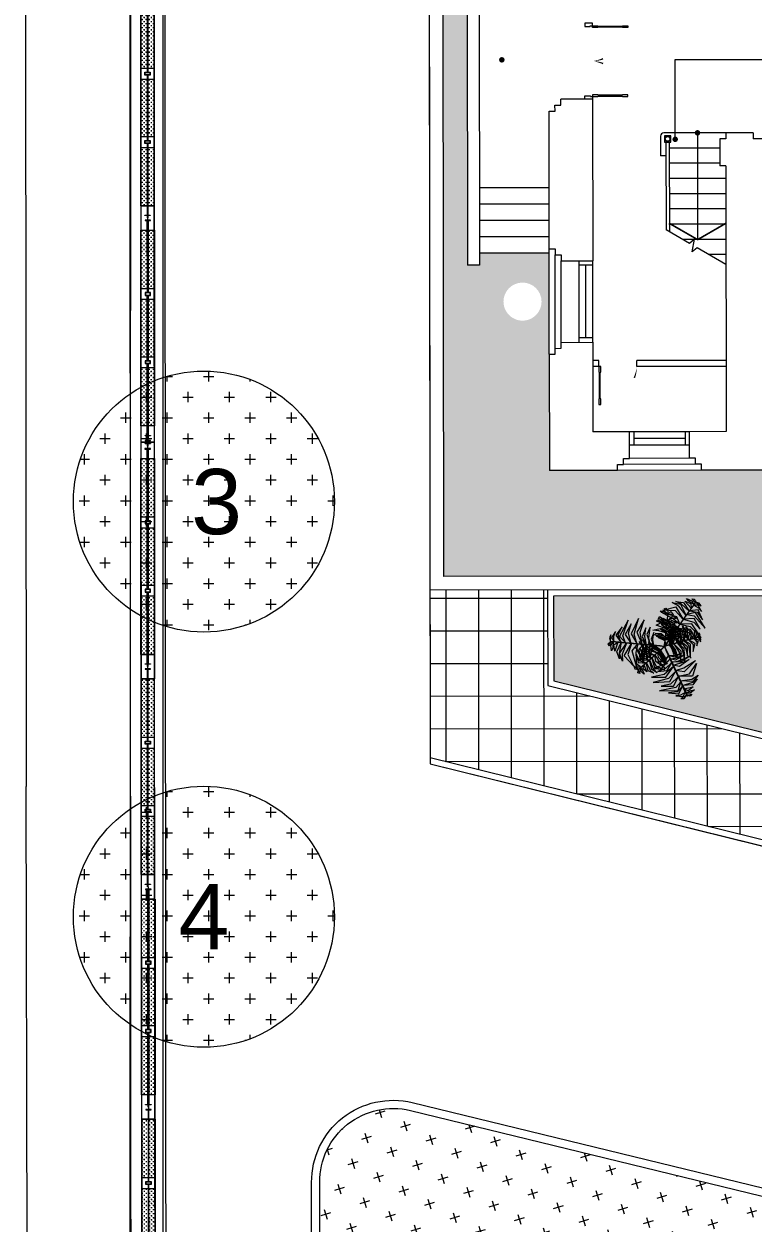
# Model space of a CAD drawing. Header units: millimetres. Extents: x 930469 to 1523124, y -120375 to 411163.
# Drawn here: x 1300053 to 1313457, y 109217 to 131265 of the extents above; entities that cross this region are included whole.
import ezdxf
from ezdxf.enums import TextEntityAlignment as Align

# ---------------------------------------------------------------- set-up
doc = ezdxf.new("R2010")
doc.units = ezdxf.units.MM
doc.layers.get('0').update_dxf_attribs({"color": 8, "lineweight": 0})
for name, color, linetype, lineweight in [('$0$KT-Hatch', 8, 'Continuous', 0), ('A-DIM', 8, 'Continuous', 0), ('A-NET THAY', 8, 'Continuous', 0), ('A-TEXT', 8, 'Continuous', 0), ('A1-LÁT SÀN', 8, 'Continuous', 0), ('DANCU', 8, 'Continuous', 0), ('Dia vat', 8, 'Continuous', 0), ('GIAOTHONG', 8, 'Continuous', 0), ('Xref Landscape 2020 05 04$0$$0$KT-Tuong', 8, 'Continuous', 0), ('Xref Landscape 2020 05 04$0$A1-DIM', 8, 'Continuous', 0), ('Xref Landscape 2020 05 04$0$CDC-E-Lighting', 8, 'Continuous', 0), ('Xref Landscape 2020 05 04$0$MANH', 8, 'Continuous', 0), ('Xref Landscape 2020 05 04$0$tree', 8, 'Continuous', 0), ('Xref Landscape 2020 05 04$0$Xref Landscape$0$THAY', 8, 'Continuous', 0), ('Xref Landscape 48lythuongkiet 2020 06 01$0$!Chen', 8, 'Continuous', 0), ('Xref Landscape 48lythuongkiet 2020 06 01$0$!Cua nhat', 8, 'Continuous', 0), ('Xref Landscape 48lythuongkiet 2020 06 01$0$01', 8, 'Continuous', 0), ('Xref Landscape 48lythuongkiet 2020 06 01$0$1', 8, 'Continuous', 0), ('Xref Landscape 48lythuongkiet 2020 06 01$0$HATCH', 8, 'Continuous', 0), ('Xref Landscape 48lythuongkiet 2020 06 01$0$MANH', 8, 'Continuous', 0), ('Xref Landscape 48lythuongkiet 2020 06 01$0$NETTHAY', 8, 'Continuous', 0)]:
    doc.layers.add(name, color=color, linetype=linetype, lineweight=lineweight)
doc.styles.add('AA - Arial - Regular', font='arial_1.ttf', dxfattribs={"height": 250})

# ---------------------------------------------------------------- blocks, each defined once
blk = doc.blocks.new('Xref Landscape 48lythuongkiet 2020 06 01$0$mb-cay19')
for points in [[(344, 482, -91), (245, 572, -133), (183, 599, -141), (275, 588, -147)], [(370, 518, -117), (292, 605, -160), (364, 575, -151)], [(403, 565, -167), (342, 605, -187), (314, 637, -213), (376, 609, -208)], [(420, 589, -204), (378, 634, -239), (410, 630, -248)], [(388, 544, -136), (392, 544, -136), (430, 598, -218), (426, 598, -218)], [(421, 590, -207), (491, 547, -240), (468, 580, -245)], [(79, 452, 406), (22, 462, 391), (-10, 481, 379), (44, 483, 388)], [(228, 318, -81), (147, 389, -104), (1, 468, -143), (190, 417, -95)], [(272, 380, -73), (177, 486, -101), (23, 495, -138), (183, 533, -101)], [(82, 484, 395), (37, 509, 378), (60, 520, 378)], [(77, 425, 415), (81, 425, 415), (88, 496, 391), (84, 496, 391)], [(83, 443, 407), (135, 451, 391), (151, 442, 384), (120, 478, 386)], [(308, 430, -66), (217, 544, -93), (138, 586, -114), (238, 568, -89)], [(176, 244, -92), (181, 244, -92), (322, 443, -65), (317, 443, -65)], [(315, 441, -66), (406, 426, -80), (541, 271, -130), (422, 465, -74)], [(317, 444, -65), (322, 444, -65), (392, 544, -136), (388, 544, -136)], [(351, 487, -98), (443, 468, -141), (507, 377, -145), (455, 496, -157)], [(403, 554, -160), (458, 522, -187), (495, 476, -184), (455, 556, -212)], [(-437, 94, -66), (-469, 180, -80), (-403, 374, -130), (-511, 174, -74)], [(-367, 84, -73), (-399, 214, -97), (-365, 326, -124), (-439, 196, -87)], [(-297, 84, -82), (-329, 202, -103), (-276, 391, -150), (-368, 205, -99)], [(-230, 75, -89), (-257, 224, -117), (-207, 375, -155), (-298, 224, -112)], [(61, 267, 358), (-47, 308, 355), (-61, 310, 288), (-4, 339, 376)], [(65, 307, 393), (-43, 354, 395), (-55, 359, 375), (-38, 374, 414)], [(70, 358, 408), (-34, 393, 387), (-29, 391, 375), (-18, 417, 393)], [(163, 226, -120), (114, 282, -120), (-14, 381, -162), (101, 325, -97)], [(135, 186, -180), (96, 241, -172), (3, 317, -200), (118, 254, -140)], [(186, 258, -90), (84, 355, -118), (26, 394, -134), (160, 336, -99)], [(50, 158, 262), (55, 158, 262), (70, 317, 402), (66, 317, 402)], [(59, 269, 360), (163, 297, 365), (192, 287, 334), (148, 322, 391)], [(66, 317, 403), (70, 317, 403), (81, 425, 414), (77, 425, 414)], [(66, 315, 400), (135, 341, 410), (194, 340, 352), (130, 368, 436)], [(73, 365, 407), (145, 398, 396), (190, 391, 375), (143, 424, 400)], [(191, 93, 126), (183, 180, 116), (146, 306, 79), (216, 173, 146)], [(240, 106, 170), (240, 222, 166), (169, 310, 100), (263, 246, 187)], [(236, 324, -82), (355, 293, -103), (492, 153, -150), (377, 325, -99)], [(279, 117, 205), (284, 234, 207), (264, 302, 187), (305, 237, 226)], [(272, 385, -73), (401, 347, -97), (480, 262, -124), (405, 391, -87)], [(-619, 110, -207), (-617, 193, -240), (-634, 157, -245)], [(-579, 113, -160), (-579, 177, -187), (-558, 232, -184), (-607, 157, -212)], [(-495, 102, -98), (-524, 191, -141), (-478, 292, -145), (-555, 187, -157)], [(-178, 70, -118), (-201, 171, -108), (-187, 278, -147), (-233, 168, -67)], [(-130, 63, -177), (-151, 150, -168), (-133, 286, -218), (-173, 197, -149)], [(-87, 62, -232), (-103, 133, -226), (-88, 221, -262), (-123, 138, -201)], [(56, 216, 314), (-28, 240, 304), (-102, 251, 267), (-10, 268, 335)], [(49, 151, 231), (-7, 169, 240), (-94, 196, 214), (-34, 183, 270)], [(51, 168, 272), (-58, 203, 263), (-73, 208, 251), (2, 210, 290)], [(48, 137, 166), (-1, 154, 182), (-56, 174, 167), (7, 160, 216)], [(47, 124, 107), (-2, 143, 129), (-37, 160, 128), (1, 149, 160)], [(110, 151, -234), (74, 209, -221), (4, 275, -233), (89, 225, -192)], [(45, 104, 10), (49, 104, 10), (55, 158, 262), (50, 158, 262)], [(46, 138, 169), (76, 148, 190), (186, 149, 152), (113, 157, 216)], [(50, 152, 234), (90, 164, 257), (177, 165, 227), (86, 173, 301)], [(52, 179, 280), (172, 204, 281), (233, 187, 236), (172, 232, 305)], [(59, 223, 318), (154, 251, 326), (245, 233, 276), (156, 276, 348)], [(70, 94, -323), (75, 94, -323), (181, 244, -92), (176, 244, -92)], [(102, 68, -82), (102, 120, -60), (95, 197, -61), (109, 120, -29)], [(114, 71, -23), (113, 124, -7), (101, 220, -22), (121, 118, 28)], [(128, 75, 43), (124, 135, 52), (107, 264, 26), (128, 164, 81)], [(112, 153, -232), (182, 132, -226), (251, 74, -262), (197, 147, -201)], [(145, 80, 83), (138, 194, 74), (126, 248, 62), (166, 141, 101)], [(135, 190, -177), (221, 164, -168), (329, 81, -218), (272, 160, -149)], [(165, 228, -118), (264, 198, -108), (349, 132, -147), (277, 227, -67)], [(195, 271, -89), (337, 220, -117), (444, 101, -155), (359, 255, -112)], [(289, 120, 214), (294, 120, 214), (397, 148, 226), (393, 148, 226)], [(329, 131, 219), (324, 240, 199), (303, 289, 186), (352, 234, 204)], [(366, 141, 224), (372, 237, 207), (397, 181, 221)], [(393, 148, 226), (397, 148, 226), (467, 167, 202), (462, 167, 202)], [(419, 156, 218), (409, 213, 203), (415, 249, 190), (436, 199, 200)], [(413, 149, 218), (439, 103, 202), (439, 56, 196), (459, 127, 198)], [(450, 164, 207), (457, 216, 189), (476, 197, 190)], [(453, 165, 205), (484, 105, 185), (487, 137, 188)], [(-618, 110, -204), (-636, 52, -239), (-648, 81, -248)], [(-563, 105, -136), (-558, 105, -136), (-624, 111, -218), (-628, 111, -218)], [(-588, 107, -167), (-593, 35, -187), (-607, -5, -213), (-614, 62, -208)], [(-531, 102, -117), (-568, -9, -160), (-578, 68, -151)], [(-441, 94, -65), (-436, 94, -65), (-558, 105, -136), (-563, 105, -136)], [(-488, 98, -91), (-516, -33, -133), (-508, -100, -141), (-544, -14, -147)], [(-424, 92, -66), (-477, -43, -93), (-474, -132, -114), (-509, -37, -89)], [(-364, 87, -73), (-407, -49, -101), (-338, -186, -138), (-451, -67, -101)], [(-198, 72, -92), (-193, 72, -92), (-436, 94, -65), (-440, 94, -65)], [(-287, 80, -81), (-308, -26, -104), (-303, -192, -143), (-354, -3, -95)], [(-151, -119, 212), (-219, -91, 222), (-312, 39, 163), (-233, -115, 247)], [(-214, 73, -90), (-248, -64, -118), (-252, -133, -134), (-269, 12, -99)], [(-83, -56, 130), (-172, -12, 137), (-267, 110, 87), (-190, -29, 159)], [(-114, -90, 171), (-210, -39, 177), (-265, 34, 146), (-216, -69, 203)], [(-175, 70, -120), (-199, -1, -120), (-221, -161, -162), (-230, -33, -97)], [(-48, -28, 92), (-154, 34, 93), (-227, 135, 48), (-172, 14, 117)], [(-14, 55, -323), (-10, 55, -323), (-193, 72, -92), (-198, 72, -92)], [(-127, 65, -180), (-154, 4, -172), (-173, -115, -200), (-177, 16, -140)], [(-28, -10, 46), (-95, 36, 69), (-160, 94, 39), (-98, 26, 113)], [(-16, -2, -20), (-74, 37, 1), (-156, 111, -36), (-107, 56, 27)], [(-84, 61, -234), (-116, 1, -221), (-139, -93, -233), (-138, 6, -192)], [(-8, 8, -79), (-56, 40, -63), (-108, 89, -93), (-62, 38, -36)], [(8, 22, -179), (12, 22, -179), (-28, -14, 73), (-33, -14, 73)], [(-17, 0, -23), (7, -46, -7), (61, -128, -22), (-2, -44, 28)], [(-14, 55, -323), (-10, 55, -323), (44, 50, -600), (39, 50, -600)], [(-7, 8, -82), (16, -39, -60), (56, -104, -61), (10, -41, -29)], [(8, 22, -179), (12, 22, -179), (45, 51, -489), (40, 51, -489)], [(70, 94, -323), (75, 94, -323), (44, 50, -600), (39, 50, -600)], [(62, 1, -323), (66, 1, -323), (44, 50, -600), (39, 50, -600)], [(83, 63, -179), (87, 63, -179), (45, 51, -489), (40, 51, -489)], [(45, 104, 10), (49, 104, 10), (45, 61, -300), (41, 61, -300)], [(47, 126, 109), (64, 134, 125), (136, 133, 96), (68, 140, 153)], [(62, 1, -323), (66, 1, -323), (143, -166, -92), (139, -166, -92)], [(83, 63, -179), (87, 63, -179), (139, 77, 73), (135, 77, 73)], [(103, 68, -79), (131, 18, -63), (157, -49, -93), (138, 17, -36)], [(115, 74, -20), (149, 12, 1), (190, -89, -36), (170, -19, 27)], [(129, 76, 46), (169, 5, 69), (201, -76, 39), (176, 12, 113)], [(135, 77, 73), (139, 77, 73), (294, 120, 214), (289, 120, 214)], [(155, 83, 92), (222, -20, 93), (243, -143, 48), (247, -10, 117)], [(199, 92, 130), (258, 14, 137), (290, -138, 87), (283, 20, 159)], [(242, 109, 171), (305, 21, 177), (322, -69, 146), (323, 45, 203)], [(287, 119, 212), (336, 64, 222), (361, -95, 163), (359, 78, 247)], [(337, 130, 219), (393, 74, 208), (392, -13, 187), (416, 86, 212)], [(-251, -202, 218), (-294, -172, 202), (-315, -130, 196), (-301, -202, 198)], [(-190, -151, 219), (-265, -126, 208), (-303, -48, 187), (-281, -147, 212)], [(-152, -121, 214), (-148, -121, 214), (-228, -192, 226), (-233, -192, 226)], [(-33, -14, 73), (-28, -14, 73), (-148, -121, 214), (-152, -121, 214)], [(-144, -114, 205), (-97, -221, 207), (-49, -273, 187), (-114, -233, 226)], [(-114, -87, 170), (-63, -190, 166), (40, -238, 100), (-73, -223, 187)], [(113, -103, -177), (47, -165, -168), (-79, -217, -218), (18, -207, -149)], [(-76, -53, 126), (-30, -127, 116), (59, -225, 79), (-63, -136, 146)], [(92, -65, -232), (38, -115, -226), (-45, -145, -262), (44, -135, -201)], [(-40, -21, 83), (16, -120, 74), (51, -164, 62), (-33, -85, 101)], [(-27, -9, 43), (2, -61, 52), (75, -169, 26), (12, -89, 81)], [(91, -62, -234), (159, -60, -221), (252, -33, -233), (166, -81, -192)], [(109, -102, -180), (176, -95, -172), (289, -52, -200), (177, -120, -140)], [(129, -145, -120), (203, -131, -120), (352, -69, -162), (246, -141, -97)], [(146, -181, -90), (281, -141, -118), (343, -110, -134), (227, -197, -99)], [(176, -247, -81), (279, -213, -104), (420, -125, -143), (282, -264, -95)], [(-279, -234, 205), (-334, -194, 185), (-322, -224, 188)], [(-233, -192, 226), (-228, -192, 226), (-282, -240, 202), (-286, -240, 202)], [(-277, -232, 207), (-260, -282, 189), (-285, -273, 190)], [(-253, -211, 218), (-218, -257, 203), (-208, -292, 190), (-249, -258, 200)], [(-212, -174, 224), (-175, -263, 207), (-222, -224, 221)], [(-183, -148, 219), (-130, -244, 199), (-90, -279, 186), (-158, -251, 204)], [(152, -195, -89), (37, -293, -117), (-119, -325, -155), (57, -329, -112)], [(178, -258, -82), (92, -345, -103), (-98, -394, -150), (108, -380, -99)], [(130, -148, -118), (55, -219, -108), (-45, -259, -147), (73, -244, -67)], [(139, -166, -92), (143, -166, -92), (245, -387, -65), (241, -387, -65)], [(209, -317, -73), (348, -287, -101), (432, -159, -138), (386, -316, -101)], [(240, -384, -66), (181, -455, -80), (-20, -495, -130), (207, -489, -74)], [(213, -319, -73), (116, -412, -97), (2, -438, -124), (152, -437, -87)], [(261, -439, -98), (199, -509, -141), (89, -519, -145), (217, -533, -157)], [(234, -373, -66), (378, -351, -93), (454, -303, -114), (388, -382, -89)], [(241, -388, -65), (246, -388, -65), (297, -499, -136), (292, -499, -136)], [(261, -430, -91), (388, -389, -133), (443, -349, -141), (387, -423, -147)], [(294, -517, -160), (239, -549, -187), (180, -558, -184), (270, -563, -212)], [(316, -550, -207), (243, -590, -240), (284, -587, -245)], [(279, -470, -117), (394, -446, -160), (332, -494, -151)], [(292, -499, -136), (297, -499, -136), (325, -559, -218), (320, -559, -218)], [(303, -522, -167), (368, -489, -187), (410, -482, -213), (355, -522, -208)], [(316, -549, -204), (375, -536, -239), (356, -561, -248)]]:
    blk.add_3dface(points)
blk = doc.blocks.new('Xref Landscape 48lythuongkiet 2020 06 01$0$45 LTK')
at = {"layer": 'Xref Landscape 48lythuongkiet 2020 06 01$0$HATCH'}
h = blk.add_hatch(dxfattribs=at)
h.set_pattern_fill('OPGACH04', color=256, scale=80, style=0)
h.set_pattern_definition([(45, (-747057.98, 478711.1), (4e-14, 452.54834), [960, -320]), (135, (-746831.7, 478937.38), (4e-14, 452.54834), [960, -320])])
h.paths.add_polyline_path([(14930, 30195), (12580, 30195), (12580, 28995), (14930, 28995)])
h.paths.add_polyline_path([(12580, 30195), (11600, 30195), (11600, 28995), (12580, 28995)])
h.paths.add_polyline_path([(11600, 30195), (8830, 30195), (8830, 28995), (10793, 28995, -0.311722), (11191, 28995), (11600, 28995)])
h.paths.add_polyline_path([(8830, 30195), (3500, 30195), (3500, 28995), (6296, 28995, -0.311722), (6694, 28995), (8830, 28995)])
h.paths.add_polyline_path([(3500, 30195), (400, 30195), (400, 28995), (1848, 28995, -0.311722), (2246, 28995), (3500, 28995)])
h.paths.add_polyline_path([(400, 30195), (-1950, 30195), (-1950, 28995), (400, 28995)])
h.paths.add_polyline_path([(400, 28995), (-1950, 28995), (-1950, 27890), (0, 27890), (0, 28245), (400, 28245)])
h.paths.add_polyline_path([(1697, 28707, -0.246425), (1848, 28995), (400, 28995), (400, 28245), (1255, 28245), (2795, 28245), (3500, 28245), (3500, 28995), (2246, 28995, -0.246425), (2397, 28707, -1)])
h.paths.add_polyline_path([(6145, 28707, -0.246425), (6296, 28995), (3500, 28995), (3500, 28245), (5140, 28245), (7840, 28245), (8830, 28245), (8830, 28995), (6694, 28995, -0.246425), (6845, 28707, -1)])
h.paths.add_polyline_path([(10793, 28995), (8830, 28995), (8830, 28245), (10185, 28245), (11600, 28245), (11600, 28995), (11191, 28995, -0.246425), (11342, 28707, -1), (10642, 28707, -0.246425)])
h.paths.add_polyline_path([(14930, 28995), (12580, 28995), (12580, 28245), (12980, 28245), (12980, 27890), (14930, 27890)])
h.paths.add_polyline_path([(12580, 28995), (11600, 28995), (11600, 28245), (11725, 28245), (12580, 28245)])
h.paths.add_polyline_path([(14930, 27890), (12980, 27890), (12980, 27150), (14070, 27150), (14070, 24770), (12980, 24770), (12980, 22945), (13370, 22945), (16070, 22945), (16940, 22945), (16940, 24905), (14930, 24905)])
h.paths.add_polyline_path([(15372, 23450, -1), (14672, 23450, -1)], flags=16)
h.paths.add_polyline_path([(0, 27890), (-1950, 27890), (-1950, 22445), (-1500, 22445), (-1500, 24515), (-1280, 24515), (-1280, 24295), (0, 24295), (0, 26110)])
h.paths.add_polyline_path([(-141, 25173, -1), (-841, 25173, -1)], flags=16)
h.paths.add_polyline_path([(-1500, 22445), (-1950, 22445), (-1950, 19115), (-1500, 19115)])
h.paths.add_polyline_path([(0, 17235), (-1280, 17235), (-1280, 17015), (-1500, 17015), (-1500, 19115), (-1950, 19115), (-1950, 14145), (0, 14145), (0, 15282)])
h.paths.add_polyline_path([(0, 14145), (-1950, 14145), (-1950, 9175), (-1500, 9175), (-1500, 11275), (-1280, 11275), (-1280, 11055), (0, 11055), (0, 13007)])
h.paths.add_polyline_path([(-1500, 9175), (-1950, 9175), (-1950, 5845), (-1500, 5845)])
h.paths.add_polyline_path([(0, 2135), (0, 3995), (-1280, 3995), (-1280, 3775), (-1500, 3775), (-1500, 5845), (-1950, 5845), (-1950, 355), (0, 355)])
h.paths.add_polyline_path([(-841, 3105, -1), (-141, 3105, -1)], flags=16)
h.paths.add_polyline_path([(400, 0), (0, 0), (0, 355), (-1950, 355), (-1950, -1950), (400, -1950)])
h.paths.add_polyline_path([(3500, 0), (2795, 0), (1255, 0), (400, 0), (400, -1950), (3500, -1950)])
h.paths.add_polyline_path([(8830, 0), (7840, 0), (5140, 0), (3500, 0), (3500, -1950), (8830, -1950)])
h.paths.add_polyline_path([(11600, 0), (10185, 0), (8830, 0), (8830, -1950), (11600, -1950)])
h.paths.add_polyline_path([(12580, 0), (11725, 0), (11600, 0), (11600, -1950), (12580, -1950)])
h.paths.add_polyline_path([(14845, 355), (12980, 355), (12980, 0), (12580, 0), (12580, -1950), (14845, -1950)])
h.paths.add_polyline_path([(14845, 3395), (16940, 3395), (16940, 4145), (13590, 4145), (13590, 5345), (13370, 5345), (12980, 5345), (12980, 3415), (12980, 1875), (12980, 355), (14845, 355)])
h.paths.add_polyline_path([(21095, 5345), (20480, 5345), (17780, 5345), (17120, 5345), (17120, 4145), (16940, 4145), (16940, 3395), (21095, 3395)])
h.paths.add_polyline_path([(25570, 5345), (24750, 5345), (22050, 5345), (21095, 5345), (21095, 3395), (25680, 3395), (25680, 4145), (25570, 4145)])
h.paths.add_polyline_path([(30700, 5345), (29100, 5345), (29100, 4145), (25680, 4145), (25680, 3395), (28750, 3395), (28750, 355), (30700, 355)])
h.paths.add_polyline_path([(21095, 24905), (16940, 24905), (16940, 22945), (17780, 22945), (20480, 22945), (21095, 22945)])
h.paths.add_polyline_path([(19485, 23450, -1), (18785, 23450, -1)], flags=16)
h.paths.add_polyline_path([(25680, 24905), (21095, 24905), (21095, 22945), (22050, 22945), (24750, 22945), (25680, 22945)])
h.paths.add_polyline_path([(23755, 23450, -1), (23055, 23450, -1)], flags=16)
h.paths.add_polyline_path([(28240, 25845), (29455, 25845), (29455, 26265), (29455, 27805), (29455, 27890), (27505, 27890), (27505, 24905), (25680, 24905), (25680, 22945), (26320, 22945), (29020, 22945), (29455, 22945), (29455, 23465), (28240, 23465)])
h.paths.add_polyline_path([(27465, 23450, -1), (26765, 23450, -1)], flags=16)
h.paths.add_polyline_path([(28662, 27041, -1), (29362, 27041, -1)], flags=16)
h.paths.add_polyline_path([(29455, 28995), (27505, 28995), (27505, 27890), (29455, 27890)])
h.paths.add_polyline_path([(29930, 30595), (29710, 30595), (29710, 30815), (30915, 30815), (30915, 31265), (27505, 31265), (27505, 28995), (29455, 28995), (29455, 29315), (29930, 29315)])
h.paths.add_polyline_path([(34490, 31265), (30915, 31265), (30915, 30815), (34490, 30815)])
h.paths.add_polyline_path([(38030, 31265), (34490, 31265), (34490, 30815), (35020, 30815), (35020, 30595), (34800, 30595), (34800, 29315), (35005, 29315), (36945, 29315), (38030, 29315)])
h.paths.add_polyline_path([(36325, 29763, -1), (35625, 29763, -1)], flags=16)
h.paths.add_polyline_path([(41905, 31265), (38030, 31265), (38030, 29315), (38885, 29315), (40825, 29315), (41905, 29315)])
h.paths.add_polyline_path([(40205, 29763, -1), (39505, 29763, -1)], flags=16)
h.paths.add_polyline_path([(45235, 30595), (45015, 30595), (45015, 30815), (45546, 30815), (45546, 31265), (41905, 31265), (41905, 29315), (42811, 29315), (44751, 29315), (45235, 29315)])
h.paths.add_polyline_path([(44130, 29763, -1), (43431, 29763, -1)], flags=16)
h.paths.add_polyline_path([(14762, 23182), (15271, 23182), (15271, 23707), (14762, 23707)], flags=24)
h.paths.add_polyline_path([(14115, 26847), (14115, 27543), (14445, 27543), (14445, 26847)], flags=24)
h.paths.add_polyline_path([(14115, 25263), (14115, 25927), (14445, 25927), (14445, 25263)], flags=24)
h.paths.add_polyline_path([(14115, 23647), (14115, 24343), (14445, 24343), (14445, 23647)], flags=24)
h.paths.add_polyline_path([(-808, 24905), (-177, 24905), (-177, 25430), (-808, 25430)], flags=24)
h.paths.add_polyline_path([(-988, 16011), (-292, 16011), (-292, 15681), (-988, 15681)], flags=24)
h.paths.add_polyline_path([(-1671, 15557), (-1109, 15557), (-1109, 15227), (-1671, 15227)], flags=24)
h.paths.add_polyline_path([(-2006, 16011), (-1444, 16011), (-1444, 15681), (-2006, 15681)], flags=9)
edge = h.paths.add_edge_path(flags=24)
edge.add_line((-808, 2837), (-177, 2837))
edge.add_line((-177, 2837), (-177, 3362))
edge.add_line((-177, 3362), (-808, 3362))
edge.add_line((-808, 3362), (-808, 2837))
h.paths.add_polyline_path([(13732, 685), (13732, 1415), (14062, 1415), (14062, 685)], flags=24)
h.paths.add_polyline_path([(13732, 3355), (13732, 4085), (14062, 4085), (14062, 3355)], flags=24)
h.paths.add_polyline_path([(30644, 2585), (31206, 2585), (31206, 2255), (30644, 2255)], flags=9)
h.paths.add_polyline_path([(18875, 23182), (19383, 23182), (19383, 23707), (18875, 23707)], flags=24)
h.paths.add_polyline_path([(23145, 23182), (23653, 23182), (23653, 23707), (23145, 23707)], flags=24)
h.paths.add_polyline_path([(26855, 23182), (27363, 23182), (27363, 23707), (26855, 23707)], flags=24)
h.paths.add_polyline_path([(28695, 26773), (29323, 26773), (29323, 27298), (28695, 27298)], flags=24)
h.paths.add_polyline_path([(27610, 26847), (27610, 27543), (27940, 27543), (27940, 26847)], flags=24)
h.paths.add_polyline_path([(27610, 25263), (27610, 25927), (27940, 25927), (27940, 25263)], flags=24)
h.paths.add_polyline_path([(27610, 23647), (27610, 24343), (27940, 24343), (27940, 23647)], flags=24)
h.paths.add_polyline_path([(35659, 29495), (36289, 29495), (36289, 30020), (35659, 30020)], flags=24)
h.paths.add_polyline_path([(39539, 29495), (40169, 29495), (40169, 30020), (39539, 30020)], flags=24)
h.paths.add_polyline_path([(43464, 29495), (44095, 29495), (44095, 30020), (43464, 30020)], flags=24)
h = blk.add_hatch(dxfattribs=at)
h.set_pattern_fill('LATSAN09', color=256, scale=100, style=0)
h.set_pattern_definition([(360, (-747058, 478711.1), (4e-13, 600), []), (90, (-747058, 478711.1), (-600, 4e-13), [])])
h.paths.add_polyline_path([(400, -4065), (-35, -3957), (-35, -2200), (-2200, -2200), (-2200, -5279), (400, -5923)])
h.paths.add_polyline_path([(3500, -4833), (400, -4065), (400, -5923), (3500, -6691)])
h.paths.add_polyline_path([(8830, -6153), (3500, -4833), (3500, -6691), (8830, -8012)])
h.paths.add_polyline_path([(11600, -6839), (8830, -6153), (8830, -8012), (11600, -8698)])
h.paths.add_polyline_path([(12580, -7082), (11600, -6839), (11600, -8698), (12580, -8941)])
h.paths.add_polyline_path([(16940, 355), (15095, 355), (15095, -6555, -0.487264), (13979, -7428), (12580, -7082), (12580, -8941), (16940, -10021)])
h.paths.add_polyline_path([(16940, 3145), (15095, 3145), (15095, 355), (16940, 355)])
h.paths.add_polyline_path([(21095, 3145), (16940, 3145), (16940, 355), (21095, 355)])
h.paths.add_polyline_path([(21095, 355), (16940, 355), (16940, -10021), (20844, -10988), (20817, -11095), (21095, -11163), (21095, -5797), (20394, -6499), (17895, -6499), (16995, -5599), (16995, -3100), (17895, -2200), (20394, -2200), (21095, -2901)])
h.paths.add_polyline_path([(25680, 355), (21095, 355), (21095, -2901), (21294, -3100), (21294, -5599), (21095, -5797), (21095, -11163), (25680, -12299)])
h.paths.add_polyline_path([(25680, 3145), (21095, 3145), (21095, 355), (25680, 355)])
h.paths.add_polyline_path([(28500, 3145), (25680, 3145), (25680, 355), (28500, 355)])
h.paths.add_polyline_path([(28500, 355), (25680, 355), (25680, -12299), (28500, -12998)])
h.paths.add_polyline_path([(54435, 355), (51500, 355), (51500, -12998), (54435, -12271)])
h.paths.add_polyline_path([(54435, 3145), (51500, 3145), (51500, 355), (54435, 355)])
h.paths.add_polyline_path([(58865, 3145), (54435, 3145), (54435, 355), (58865, 355)])
h.paths.add_polyline_path([(58706, -3100), (58865, -2941), (58865, 355), (54435, 355), (54435, -12271), (58865, -11173), (58865, -5757), (58706, -5599)])
h.paths.add_polyline_path([(63235, 3145), (58865, 3145), (58865, 355), (63235, 355)])
h.paths.add_polyline_path([(63235, 355), (58865, 355), (58865, -2941), (59606, -2200), (62105, -2200), (63005, -3100), (63005, -5599), (62105, -6499), (59606, -6499), (58865, -5757), (58865, -11173), (59183, -11095), (59156, -10988), (63235, -9977)])
h.paths.add_polyline_path([(68485, -6818), (66021, -7428, -0.487264), (64905, -6555), (64905, 355), (63235, 355), (63235, -9977), (68485, -8677)])
h.paths.add_polyline_path([(64905, 3145), (63235, 3145), (63235, 355), (64905, 355)])
h.paths.add_polyline_path([(71255, -6132), (68485, -6818), (68485, -8677), (71255, -7991)])
h.paths.add_polyline_path([(76585, -4812), (71255, -6132), (71255, -7991), (76585, -6670)])
h.paths.add_polyline_path([(79685, -4044), (76585, -4812), (76585, -6670), (79190, -6025), (79685, -5655)])
h.paths.add_polyline_path([(82285, -2200), (80035, -2200), (80035, -3957), (79685, -4044), (79685, -5655), (82285, -3709)])
h.paths.add_polyline_path([(19164, -7226), (20681, -7226), (20681, -6619), (19164, -6619)], flags=24)
h.paths.add_polyline_path([(59259, -7226), (60775, -7226), (60775, -6619), (59259, -6619)], flags=24)
h = blk.add_hatch(dxfattribs=at)
h.set_pattern_fill('GRASS', color=256, scale=200, style=0)
h.set_pattern_definition([(90, (-1308140.56, -156210.44), (-141.421356, 141.421356), [37.5, -245.342713]), (45, (-1308140.56, -156210.44), (-141.421356, 141.421356), [37.5, -162.5]), (135, (-1308140.56, -156210.44), (-141.421356, -141.421356), [37.5, -162.5])])
h.paths.add_polyline_path([(14985, -2310), (75, -2310), (75, -3871), (14005, -7322, 0.487264), (14985, -6555)])
at = {"layer": 'Xref Landscape 48lythuongkiet 2020 06 01$0$!Chen'}
for points in [[(995, 7569, 26, 0, -0.07793), (800, 7525, 0, 0, 0.398716), (1450, 8142, 0, 0, 0.414214)], [(995, 7481, 26, 0, 0.07793), (800, 7525, 0, 0, -0.398716), (1450, 6907, 0, 0, -0.414214)], [(1563, 1700, 28, 0, 0.07793), (1610, 1910, 0, 0, -0.398716), (945, 1210, 0, 0, -0.414214)]]:
    blk.add_lwpolyline(points, format="xyseb", dxfattribs=at)
at = {"layer": 'Xref Landscape 48lythuongkiet 2020 06 01$0$!Cua nhat'}
for points in [[(800, 8225), (660, 8225), (660, 8165), (760, 8165), (760, 8175), (800, 8175)], [(1450, 8142), (1352, 8142), (1352, 8151), (897, 8151), (897, 8142), (800, 8142), (800, 8175), (897, 8175), (897, 8167), (1352, 8167), (1352, 8175), (1450, 8175)], [(800, 6825), (660, 6825), (660, 6885), (760, 6885), (760, 6875), (800, 6875)], [(1450, 6907), (1352, 6907), (1352, 6899), (897, 6899), (897, 6907), (800, 6907), (800, 6875), (897, 6875), (897, 6883), (1352, 6883), (1352, 6875), (1450, 6875)], [(945, 1210), (945, 1315), (936, 1315), (936, 1805), (945, 1805), (945, 1910), (910, 1910), (910, 1805), (919, 1805), (919, 1315), (910, 1315), (910, 1210)]]:
    blk.add_lwpolyline(points, close=True, dxfattribs=at)
at = {"layer": 'Xref Landscape 48lythuongkiet 2020 06 01$0$01'}
blk.add_lwpolyline([(2120, 6033), (2240, 6033), (2240, 6153), (2120, 6153)], close=True, dxfattribs=at)
blk.add_lwpolyline([(3250, 3785), (2719, 4092), (2630, 4017), (2670, 4247), (2581, 4172), (2150, 4420)], dxfattribs=at)
blk.add_arc((2110, 6145), 60, 90, 180, dxfattribs=at)
at = {"layer": 'Xref Landscape 48lythuongkiet 2020 06 01$0$1', "const_width": 50}
for points in [[(-892, 7551, 1), (-842, 7551, 1)], [(2705, 6205, 1), (2755, 6205, 1)], [(2294, 6086, 1), (2344, 6086, 1)]]:
    blk.add_lwpolyline(points, format="xyb", close=True, dxfattribs=at)
at = {"layer": 'Xref Landscape 48lythuongkiet 2020 06 01$0$1'}
blk.add_lwpolyline([(2130, 6043), (2230, 6043), (2230, 6143), (2130, 6143)], close=True, dxfattribs=at)
blk.add_lwpolyline([(2210, 4541, 30, 30, 0), (2730, 4241, 30, 30, 0), (3250, 4541, 0, 0, 0)], format="xyseb", dxfattribs=at)
blk.add_circle((2180, 6093), 42.6, dxfattribs=at)
at = {"layer": 'Xref Landscape 48lythuongkiet 2020 06 01$0$MANH'}
for p, q in [((-2200, 30445), (-2200, -5393)), ((-1950, 30195), (-1950, -1950)), ((-1500, 11275), (-1500, 3775)), ((-1280, 11275), (-1280, 3775)), ((2319, 7551), (5237, 7551)), ((2319, 6086), (2319, 7551)), ((3250, 6205), (2110, 6205)), ((2730, 6230), (2730, 4241)), ((2050, 6145), (2050, 5785)), ((2150, 6033), (2150, 4420)), ((2210, 6033), (2210, 4386)), ((2150, 5785), (2050, 5785)), ((3140, 5925), (2210, 5925)), ((3140, 5645), (2210, 5645)), ((3250, 5365), (2210, 5365)), ((0, 5195), (-1280, 5195)), ((3250, 5085), (2210, 5085)), ((0, 4895), (-1280, 4895)), ((3250, 4805), (2210, 4805)), ((0, 4595), (-1280, 4595)), ((3250, 4525), (2200, 4525)), ((0, 4295), (-1280, 4295)), ((3250, 4245), (2454, 4245)), ((0, 3995), (-1280, 3995)), ((0, 2135), (0, 4075)), ((-1280, 3775), (-1500, 3775)), ((110, 2245), (110, 3965)), ((220, 2355), (220, 3855)), ((550, 2355), (550, 3855)), ((800, 3775), (550, 3775)), ((675, 2435), (675, 3775)), ((800, 2355), (800, 3855)), ((3250, 3965), (2939, 3965)), ((800, 2435), (550, 2435)), ((2575, 710), (1475, 710)), ((1555, 710), (1555, 460)), ((2495, 710), (2495, 460)), ((2575, 460), (1475, 460)), ((2495, 585), (1555, 585)), ((2685, 110), (1365, 110)), ((2575, 220), (1475, 220)), ((2795, 0), (1255, 0)), ((14845, -1950), (-1950, -1950)), ((15095, -2200), (-2200, -2200)), ((-35, -2200), (-35, -3957)), ((75, -2310), (75, -3871)), ((14985, -2310), (75, -2310)), ((-35, -3957), (13979, -7428)), ((75, -3871), (14005, -7322)), ((-2200, -5279), (20844, -10988)), ((-2200, -5393), (28500, -12998))]:
    blk.add_line(p, q, dxfattribs=at)
at = {"layer": 'Xref Landscape 48lythuongkiet 2020 06 01$0$NETTHAY'}
for p, q in [((110, 6605), (110, 6715)), ((110, 6715), (220, 6715)), ((800, 6825), (220, 6825)), ((220, 6715), (220, 6825)), ((800, 6825), (800, 3855)), ((0, 6605), (110, 6605)), ((0, 4075), (0, 6605)), ((3250, 6205), (3250, 6095)), ((3750, 6205), (3250, 6205)), ((3750, 6205), (3750, 6095)), ((3140, 6095), (3140, 5595)), ((3250, 6095), (3140, 6095)), ((4900, 6095), (3750, 6095)), ((3250, 5595), (3140, 5595)), ((3250, 5595), (3250, 710)), ((0, 4075), (110, 4075)), ((110, 4075), (110, 3965)), ((110, 3965), (220, 3965)), ((220, 3965), (220, 3855)), ((220, 3855), (800, 3855)), ((110, 2135), (110, 2245)), ((110, 2245), (220, 2245)), ((220, 2245), (220, 2355)), ((220, 2355), (800, 2355)), ((800, 2355), (800, 710)), ((0, 2135), (110, 2135)), ((0, 2135), (0, 0)), ((910, 2020), (800, 2020)), ((910, 1910), (910, 2020)), ((3250, 2020), (1610, 2020)), ((1610, 1910), (1610, 2020)), ((910, 1910), (800, 1910)), ((3250, 1910), (1610, 1910)), ((1475, 710), (800, 710)), ((1475, 220), (1475, 710)), ((3250, 710), (2575, 710)), ((2575, 220), (2575, 710)), ((1255, 0), (1255, 110)), ((1255, 110), (1365, 110)), ((1365, 110), (1365, 220)), ((1365, 220), (1475, 220)), ((2685, 220), (2575, 220)), ((2685, 110), (2685, 220)), ((2795, 110), (2685, 110)), ((2795, 0), (2795, 110)), ((1255, 0), (0, 0)), ((5140, 0), (2795, 0))]:
    blk.add_line(p, q, dxfattribs=at)
at = {"layer": 'Xref Landscape 48lythuongkiet 2020 06 01$0$1', "xscale": 1.500000000000004, "yscale": 1.500000000000004, "zscale": 1.500000000000004}
blk.add_blockref('Xref Landscape 48lythuongkiet 2020 06 01$0$mb-cay19', (2050, -3313, 300), dxfattribs=at)
blk = doc.blocks.new('A$Ca17935cf')
at = {"rotation": 0.06106569006640072}
blk.add_blockref('Xref Landscape 48lythuongkiet 2020 06 01$0$45 LTK', (7679, 33212), dxfattribs=at)
blk = doc.blocks.new('ukukd')
at = {"layer": 'Xref Landscape 2020 05 04$0$tree', "ltscale": 3}
h = blk.add_hatch(dxfattribs=at)
h.set_pattern_fill('CROSS', color=256, scale=1500, angle=197)
h.set_pattern_definition([(197, (0, 0), (-248.9749, -468.25367), [187.5, -562.5]), (287, (-117.06, 62.24), (468.25367, -248.9749), [187.5, -562.5])])
edge = h.paths.add_edge_path()
edge.add_arc((1095115, 472874), 5443, 284.9748, 352.9804, ccw=False)
edge.add_arc((1097474, 464053), 3687, 104.9748, 316.4404)
edge.add_arc((1103507, 458317), 4638, 27.8774, 136.4404, ccw=False)
edge.add_arc((1108110, 460881), 641, 218.1811, 305.9257)
edge.add_arc((1111349, 456082), 5150, 110.6332, 123.7748, ccw=False)
edge.add_arc((1109070, 462157), 1339, 290.3181, 360.7053)
edge.add_line((1110408, 462173), (1110360, 469398))
edge.add_arc((1109020, 469397), 1340, 0.0604, 76.7426)
edge.add_line((1109327, 470701), (1101218, 472678))
edge.add_arc((1101164, 472001), 680, 85.5013, 162.2072)
edge = h.paths.add_edge_path()
edge.add_line((1089975, 475420), (1099057, 473205))
edge.add_arc((1098693, 472656), 659, -4.0269, 56.4633, ccw=False)
edge.add_arc((1095115, 472874), 4243, 284.9748, 356.4368, ccw=False)
edge.add_arc((1097474, 464053), 4887, 104.9748, 167.1256)
edge.add_arc((1100351, 463929), 7737, 170.9797, 184.0787)
edge.add_arc((1097474, 464053), 4887, 187.9327, 264.7196)
edge.add_arc((1097513, 463624), 4464, 263.7109, 286.7384)
edge.add_arc((1097474, 464053), 4887, 285.7297, 316.4404)
edge.add_arc((1103507, 458317), 3438, 14.2305, 136.4404, ccw=False)
edge.add_arc((1105665, 458843), 1217, -11.5307, 15.1808, ccw=False)
edge.add_arc((1111349, 456082), 5150, 150.7244, 160.1333)
edge.add_arc((1105236, 458291), 1350, 270.3856, 340.1333, ccw=False)
edge.add_line((1105245, 456941), (1098907, 456898))
edge.add_line((1098907, 456898), (1089667, 456835))
edge.add_arc((1089658, 458185), 1350, 180.4063, 270.3855, ccw=False)
edge.add_line((1088308, 458176), (1088308, 474098))
edge.add_arc((1089658, 474107), 1350, 76.4174, 180.4064, ccw=False)
at = {"layer": 'Xref Landscape 48lythuongkiet 2020 06 01$0$MANH'}
for points in [[(1090010, 475565), (1099116, 473345, -0.279187), (1099499, 472600, -0.32229), (1096250, 468630, 0.277747), (1092857, 465114, 0.056883), (1092783, 463395, 0.347953), (1097039, 459336, 0.10097), (1098757, 459493, 0.13488), (1100907, 460789, -0.590164), (1106984, 459200, -0.121347), (1106999, 458546, 0.042207), (1106647, 457781, -0.314089), (1105246, 456791), (1098908, 456748), (1089668, 456685, -0.414214), (1088158, 458175), (1088158, 474097, -0.487594)], [(1089975, 475420), (1099057, 473205, -0.270243), (1099350, 472610, -0.322326), (1096211, 468775, 0.278033), (1092710, 465142, 0.057217), (1092634, 463379, 0.348173), (1097024, 459187, 0.100816), (1098799, 459349, 0.134809), (1101015, 460686, -0.590279), (1106839, 459162, -0.117081), (1106857, 458600, 0.041077), (1106506, 457832, -0.314089), (1105245, 456941), (1098907, 456898), (1089667, 456835, -0.414107), (1088308, 458176), (1088308, 474098, -0.487673)]]:
    blk.add_lwpolyline(points, format="xyb", close=True, dxfattribs=at)
blk = doc.blocks.new('Xref Landscape 2020 05 04$0$123333')
at = {"layer": 'Xref Landscape 2020 05 04$0$tree'}
h = blk.add_hatch(dxfattribs=at)
h.set_pattern_fill('CROSS', color=256, scale=150)
h.set_pattern_definition([(9e-15, (-1079850.712, 449499.754), (37.5, 37.5), [18.75, -56.25]), (90, (-1079841.337, 449490.38), (-37.5, 37.5), [18.75, -56.25])])
h.paths.add_polyline_path([(350, 134), (1425, 134), (1425, 250), (350, 250)])
h = blk.add_hatch(dxfattribs=at)
h.set_pattern_fill('CROSS', color=256, scale=150)
h.set_pattern_definition([(9e-15, (-1078592.38, 449499.754), (37.5, 37.5), [18.75, -56.25]), (90, (-1078583.004, 449490.38), (-37.5, 37.5), [18.75, -56.25])])
h.paths.add_polyline_path([(1625, 134), (2675, 134), (2675, 250), (1625, 250)])
h = blk.add_hatch(dxfattribs=at)
h.set_pattern_fill('CROSS', color=256, scale=150)
h.set_pattern_definition([(9e-15, (-1077459.045, 449499.754), (37.5, 37.5), [18.75, -56.25]), (90, (-1077449.67, 449490.38), (-37.5, 37.5), [18.75, -56.25])])
h.paths.add_polyline_path([(2875, 134), (3950, 134), (3950, 250), (2875, 250)])
h = blk.add_hatch(dxfattribs=at)
h.set_pattern_fill('CROSS', color=256, scale=150)
h.set_pattern_definition([(9e-15, (-1079850.712, 449367.128), (37.5, 37.5), [18.75, -56.25]), (90, (-1079841.337, 449357.753), (-37.5, 37.5), [18.75, -56.25])])
h.paths.add_polyline_path([(350, 1), (1425, 1), (1425, 117), (350, 117)])
h = blk.add_hatch(dxfattribs=at)
h.set_pattern_fill('CROSS', color=256, scale=150)
h.set_pattern_definition([(9e-15, (-1078592.38, 449367.128), (37.5, 37.5), [18.75, -56.25]), (90, (-1078583.004, 449357.753), (-37.5, 37.5), [18.75, -56.25])])
h.paths.add_polyline_path([(1625, 1), (2675, 1), (2675, 117), (1625, 117)])
h = blk.add_hatch(dxfattribs=at)
h.set_pattern_fill('CROSS', color=256, scale=150)
h.set_pattern_definition([(9e-15, (-1077459.045, 449367.128), (37.5, 37.5), [18.75, -56.25]), (90, (-1077449.67, 449357.753), (-37.5, 37.5), [18.75, -56.25])])
h.paths.add_polyline_path([(2875, 1), (3950, 1), (3950, 117), (2875, 117)])
at = {"layer": 'Xref Landscape 2020 05 04$0$$0$KT-Tuong', "ltscale": 3}
for points in [[(125, 129), (161, 129, 0.414214), (168, 136), (168, 175), (175, 175), (175, 75), (168, 75), (168, 114, 0.414214), (161, 121), (125, 121)], [(4175, 129), (4139, 129, -0.414214), (4132, 136), (4132, 175), (4125, 175), (4125, 75), (4132, 75), (4132, 114, -0.414214), (4139, 121), (4175, 121)]]:
    blk.add_lwpolyline(points, format="xyb", dxfattribs=at)
for points in [[(1495, 75), (1550, 75), (1550, 175), (1495, 175)], [(1502, 82), (1543, 82), (1543, 168), (1502, 168)], [(2750, 75), (2805, 75), (2805, 175), (2750, 175)], [(2757, 82), (2798, 82), (2798, 168), (2757, 168)]]:
    blk.add_lwpolyline(points, close=True, dxfattribs=at)
at = {"layer": 'Xref Landscape 2020 05 04$0$A1-DIM'}
for points in [[(175, 134), (1495, 134), (1495, 117), (175, 117)], [(1550, 134), (2750, 134), (2750, 117), (1550, 117)], [(2805, 133), (4125, 134), (4125, 117), (2805, 117)]]:
    blk.add_lwpolyline(points, close=True, dxfattribs=at)
at = {"layer": 'Xref Landscape 2020 05 04$0$MANH'}
for p, q in [((1423, 250), (1423, 0)), ((1623, 250), (1623, 0)), ((2678, 250), (2678, 0)), ((2878, 250), (2878, 0))]:
    blk.add_line(p, q, dxfattribs=at)
blk.add_lwpolyline([(350, 250), (3950, 250), (3950, 0), (350, 0)], close=True, dxfattribs=at)
blk = doc.blocks.new('Xref Landscape 2020 05 04$0$hangrao')
at = {"layer": 'Xref Landscape 2020 05 04$0$$0$KT-Tuong', "ltscale": 3}
for points in [[(-47346, -73804), (-47346, -73840, -0.414214), (-47353, -73847), (-47392, -73847), (-47392, -73854), (-47292, -73854), (-47292, -73847), (-47331, -73847, -0.414214), (-47338, -73840), (-47338, -73804)], [(-47348, -73954), (-47348, -73918, 0.414214), (-47355, -73911), (-47393, -73911), (-47393, -73904), (-47293, -73904), (-47293, -73911), (-47332, -73911, 0.414214), (-47339, -73918), (-47339, -73954)]]:
    blk.add_lwpolyline(points, format="xyb", dxfattribs=at)
at = {"layer": 'Xref Landscape 2020 05 04$0$Xref Landscape$0$THAY'}
for points in [[(-47047, -45379), (-46997, -107189), (-29069, -114939), (-5847, -114909), (-5046, -114909), (-5046, -115543), (-29201, -115580), (-47637, -107609), (-47687, -45379)], [(-47492, -45379), (-47442, -107476), (-29160, -115384), (-5849, -115348), (-5849, -115098), (-29109, -115135), (-47192, -107317), (-47242, -45379)], [(-47468, -77779), (-47217, -77779), (-47217, -78229), (-47468, -78229)], [(-47467, -82279), (-47217, -82279), (-47217, -81829), (-47467, -81829)], [(-47467, -81829), (-47217, -81829), (-47217, -82279), (-47467, -82279)]]:
    blk.add_lwpolyline(points, dxfattribs=at)
for points in [[(-47470, -69979), (-47220, -69979), (-47221, -69529), (-47471, -69529)], [(-47467, -73879), (-47217, -73879), (-47217, -73579), (-47467, -73579)], [(-47467, -74179), (-47217, -74179), (-47217, -73879), (-47467, -73879)], [(-47467, -78229), (-47217, -78229), (-47217, -77779), (-47467, -77779)], [(-47466, -82279), (-47216, -82279), (-47216, -81829), (-47466, -81829)], [(-47457, -86329), (-47207, -86329), (-47207, -85879), (-47457, -85879)]]:
    blk.add_lwpolyline(points, close=True, dxfattribs=at)
at = {"layer": 'Xref Landscape 2020 05 04$0$Xref Landscape$0$THAY', "xscale": -1, "rotation": 90.0061959736141}
for p in [(-47221, -65579), (-47218, -77879), (-47203, -85979)]:
    blk.add_blockref('Xref Landscape 2020 05 04$0$123333', p, dxfattribs=at)
at = {"layer": 'Xref Landscape 2020 05 04$0$Xref Landscape$0$THAY', "rotation": 90.0061959736141}
for p in [(-47217, -73929), (-47218, -78129), (-47207, -86229)]:
    blk.add_blockref('Xref Landscape 2020 05 04$0$123333', p, dxfattribs=at)

msp = doc.modelspace()

# ---------------------------------------------------------------- hatches: boundary and pattern name
at = {"layer": '$0$KT-Hatch', "ltscale": 3}
h = msp.add_hatch(dxfattribs=at)
h.set_pattern_fill('CROSS', color=256, scale=60.000001)
h.set_pattern_definition([(0, (943309.7, 337002.26), (381, 381), [190.5, -571.5]), (90, (943404.94, 336907), (-381, 381), [190.5, -571.5])])
edge = h.paths.add_edge_path()
edge.add_arc((1303361.4, 122483), 2400, 0, 360)
h = msp.add_hatch(dxfattribs=at)
h.set_pattern_fill('CROSS', color=256, scale=60.000001)
h.set_pattern_definition([(0, (943309.7, 329368.1), (381, 381), [190.5, -571.5]), (90, (943404.94, 329272.86), (-381, 381), [190.5, -571.5])])
edge = h.paths.add_edge_path()
edge.add_arc((1303361.4, 114848.9), 2400, 0, 360)

# ---------------------------------------------------------------- linework, layer by layer
at = {"layer": 'A-NET THAY', "ltscale": 0.05}
for centre in [(1303361.4, 122483), (1303361.4, 114848.9)]:
    msp.add_circle(centre, 2400, dxfattribs=at)
at = {"layer": 'A1-LÁT SÀN', "ltscale": 3}
msp.add_lwpolyline([(1396826.8, 164753), (1396826.8, 85253, 0.4142136), (1398326.8, 83753), (1416426.8, 83753), (1416426.2, 82481.7), (1320536.5, 82493.9), (1302612.6, 90242.8), (1302612.6, 153568.3), (1307481.1, 153568.3), (1307519.3, 117660.6), (1338477.5, 110001.3), (1339078.2, 109401.9), (1360378.2, 109424.6), (1360977.5, 110025.3), (1388958.3, 117013.7), (1392002.7, 119296.5), (1392002.7, 159503, 0.4427668), (1393333.8, 160703), (1393333.8, 164753)], format="xyb", close=True, dxfattribs=at)
at = {"layer": 'DANCU'}
msp.add_line((1302004.2, 107304.4), (1302042.5, 165333.9), dxfattribs=at)
at = {"layer": 'GIAOTHONG'}
for p in [(1300053.5, 154189.8), (1300161.2, 88373.5)]:
    msp.add_line(p, (1300094.7, 117245.3), dxfattribs=at)

# ---------------------------------------------------------------- block references
at = {"layer": 'A-DIM'}
msp.add_blockref('ukukd', (217183.1, -364133.5), dxfattribs=at)
at = {"layer": 'Dia vat'}
msp.add_blockref('A$Ca17935cf', (1302034.8, 89843.8), dxfattribs=at)
at = {"layer": 'Xref Landscape 2020 05 04$0$CDC-E-Lighting'}
msp.add_blockref('Xref Landscape 2020 05 04$0$hangrao', (1349671.8, 197453), dxfattribs=at)

# ---------------------------------------------------------------- texts
at = {"layer": 'A-TEXT', "style": 'AA - Arial - Regular'}
for s, p in [(' 3', (1303361.4, 122483)), ('4', (1303361.4, 114848.9))]:
    msp.add_text(s, height=1200, dxfattribs=at).set_placement(p, align=Align.MIDDLE_CENTER)

doc.saveas('drawing.dxf')
